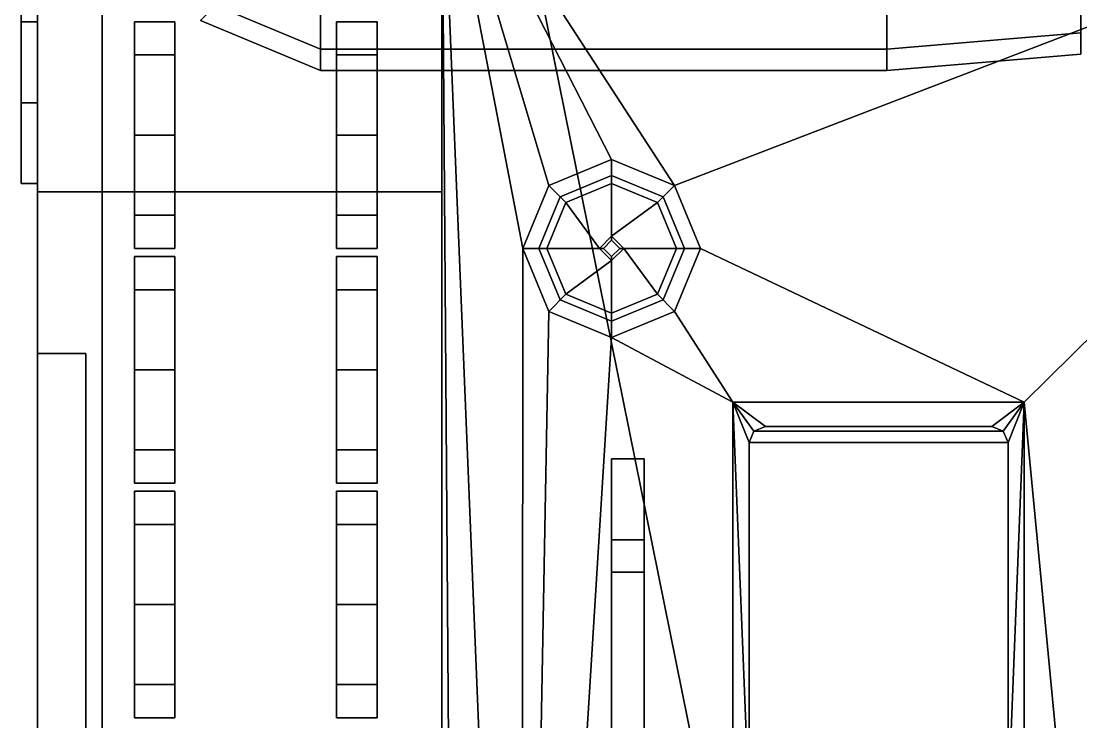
# Model space of a CAD drawing. Header units: millimetres. Extents: x -1.3 to 1.3, y -3 to 8.8.
# Drawn here: x -1.24 to 0.07, y 0.905 to 1.771 of the extents above; entities that cross this region are included whole.
import ezdxf

# ---------------------------------------------------------------- set-up
doc = ezdxf.new("R2010")
doc.units = ezdxf.units.MM
doc.header["$MEASUREMENT"] = 0
doc.layers.add('fenders', color=6, linetype='Continuous')
doc.layers.add('wheels', color=2, linetype='Continuous')

msp = doc.modelspace()

# ---------------------------------------------------------------- linework, layer by layer
for points in [[(-0.72, 2.01, 1.699999999999999), (-0.72, 3.21, 1.43), (-0.72, 2.07, 1.309999999999995), (-0.72, 1.56, 1.429999999999997)], [(0.12, -1.74, 0.2999999999999989), (-0.72, 2.41, 0.2999999999999989), (0.72, 2.41, 0.2999999999999989), (0.72, -1.74, 0.2999999999999989)], [(-0.72, -1.81, 0.3979999999999997), (-0.72, 2.07, 0.3979999999999997), (-0.72, 2.410000000000001, 0.2999999999999992), (-0.72, -2.26, 0.2999999999999989)], [(-0.72, -2.260000000000001, 0.299999999999999), (-0.72, 2.41, 0.2999999999999992), (0.12, -1.739999999999939, 0.2999999999999143), (0.12, -2.260000000000076, 0.2999999999999143)], [(-1.140000000000001, 2.37, 0.2600000000000009), (-1.14, -2.24, 0.2599999999999998), (-1.22, -2.24, 0.26), (-1.22, 2.37, 0.26)], [(-1.22, 2.370000000000001, 0.26), (-1.22, -2.24, 0.26), (-1.22, -1.79, 0.3000000000000009), (-1.22, 1.87, 0.3)], [(-1.14, 2.07, 0.3979999999999997), (-1.14, -1.81, 0.3979999999999997), (-1.14, -2.239999999999999, 0.26), (-1.14, 2.370000000000001, 0.26)], [(-0.72, 1.56, 1.43), (-0.72, 2.07, 1.309999999999998), (-1.22, 2.07, 1.309999999999998), (-1.22, 1.56, 1.43)], [(-1.219999999999999, 2.05, 1.28), (-1.219999999999999, 1.899999999999999, 1.28), (-1.22, 1.560000000000015, 1.429999999999996), (-1.22, 2.070000000000003, 1.31)], [(-0.7200000000000002, 2.07, 0.3979999999999997), (-0.7199999999999998, -1.81, 0.3980000000000019), (-1.14, -1.81, 0.3980000000000019), (-1.14, 2.07, 0.3979999999999997)], [(-0.72, -1.300000000000002, 1.699999999999999), (-0.72, 2.01, 1.699999999999999), (-0.72, 1.559999999999993, 1.43), (-0.72, -0.7200000000000075, 1.430000000000002)], [(-0.72, 2.01, 1.7), (-0.72, 2.01, 1.7), (-0.5877817459305205, 1.567781745930521, 1.7), (-0.5100000000000002, 1.600000000000001, 1.7)], [(-0.72, 2.01, 1.7), (-0.72, 2.01, 1.7), (-0.62, 1.49, 1.7), (-0.5877817459305203, 1.567781745930521, 1.7)], [(-0.72, 2.01, 1.7), (-0.72, 2.01, 1.7), (-0.5100000000000005, 1.6, 1.7), (-0.4322182540694798, 1.567781745930521, 1.7)], [(-0.72, 2.01, 1.7), (-0.72, 2.01, 1.7), (-0.4322182540694804, 1.567781745930521, 1.7), (0.72, 2.01, 1.7)], [(-0.72, 2.01, 1.7), (-0.72, 2.01, 1.7), (-0.6209549882328187, -0.4049999999999998, 1.7), (-0.6200000000000003, 1.49, 1.7)], [(-0.72, 2.01, 1.7), (-0.72, 2.01, 1.7), (-0.7, -0.6999999999999997, 1.7), (-0.620954988232819, -0.4050000000000005, 1.7)], [(-0.72, 2.01, 1.7), (-0.72, 2.01, 1.7), (-0.72, -1.300000000000002, 1.7), (-0.7000000000000003, -0.6999999999999917, 1.7)], [(0, 1.3, 1.700000000000002), (0.7200000000000001, 2.01, 1.7), (-0.4322182540694804, 1.567781745930521, 1.7), (-0.4000000000000007, 1.49, 1.7)], [(0.6299999999999999, 0.6700000000000002, 1.700000000000002), (0.72, 2.01, 1.7), (0, 1.3, 1.700000000000002), (0.05999999999999994, 0.6700000000000002, 1.700000000000002)], [(-1.22, 1.920000000000002, 0.6), (-1.22, 1.97, 0.6), (-1.22, 1.869999999999989, 0.46999999999998), (-1.22, 1.57, 0.47)], [(-1.22, 1.920000000000002, 0.7999999999999998), (-1.22, 1.920000000000002, 0.6), (-1.22, 1.570000000000003, 0.4700000000000009), (-1.22, 1.36, 0.61)], [(-1.22, 1.920000000000002, 0.7999999999999998), (-1.22, 1.36, 0.61), (-1.22, 1.36, 1.36), (-1.219999999999999, 1.900000000000002, 1.159999999999998)], [(-1.219999999999999, 1.899999999999999, 1.159999999999999), (-1.22, 1.36, 1.36), (-1.22, 1.56, 1.430000000000003), (-1.219999999999999, 1.900000000000002, 1.279999999999999)], [(-1.22, 1.57, 0.4700000000000009), (-1.22, 1.87, 0.47), (-1.24, 1.87, 0.47), (-1.24, 1.57, 0.47)], [(-1.22, 1.87, 0.3000000000000009), (-1.22, 1.77, 0.3), (-1.24, 1.77, 0.3), (-1.24, 1.87, 0.3)], [(-1.24, 1.57, 0.47), (-1.24, 1.87, 0.4699999999999991), (-1.24, 1.77, 0.34), (-1.24, 1.67, 0.34)], [(-1.24, 1.87, 0.3), (-1.24, 1.77, 0.2999999999999991), (-1.24, 1.77, 0.34), (-1.24, 1.87, 0.4699999999999991)], [(-0.87, 1.73636038969321, 1.863639610306789), (-0.87, 1.8, 1.89), (-0.9548528137423856, 1.835147186257614, 1.89), (-0.9998528137423857, 1.790147186257614, 1.863639610306789)], [(-0.87, 1.8, 1.71), (-0.87, 1.736360389693211, 1.736360389693211), (-0.9998528137423857, 1.790147186257614, 1.736360389693211), (-0.9548528137423856, 1.835147186257614, 1.71)], [(0.06999999999999998, 1.756360389693211, 1.863639610306789), (0.06999999999999998, 1.82, 1.89), (-0.17, 1.8, 1.89), (-0.17, 1.736360389693211, 1.863639610306789)], [(0.06999999999999998, 1.82, 1.71), (0.06999999999999998, 1.756360389693211, 1.736360389693211), (-0.17, 1.736360389693211, 1.736360389693211), (-0.17, 1.8, 1.71)], [(-0.17, 1.736360389693211, 1.863639610306789), (-0.17, 1.8, 1.89), (-0.87, 1.8, 1.89), (-0.87, 1.736360389693211, 1.863639610306789)], [(-0.17, 1.8, 1.71), (-0.17, 1.736360389693211, 1.736360389693211), (-0.87, 1.736360389693211, 1.736360389693211), (-0.87, 1.8, 1.71)], [(-0.87, 1.71, 1.8), (-0.87, 1.73636038969321, 1.863639610306789), (-0.9998528137423857, 1.790147186257614, 1.863639610306789), (-1.018492424049175, 1.771507575950825, 1.8)], [(-0.87, 1.736360389693211, 1.736360389693211), (-0.87, 1.71, 1.8), (-1.018492424049175, 1.771507575950825, 1.8), (-0.9998528137423857, 1.790147186257614, 1.736360389693211)], [(-1.22, 1.77, 0.3000000000000009), (-1.22, 1.77, 0.34), (-1.24, 1.77, 0.34), (-1.24, 1.77, 0.3)], [(-1.22, 1.77, 0.3400000000000009), (-1.22, 1.67, 0.34), (-1.24, 1.67, 0.34), (-1.24, 1.77, 0.34)], [(-1.22, 1.67, 0.3), (-1.22, 1.67, 0.34), (-1.22, 1.77, 0.3400000000000009), (-1.22, 1.77, 0.3000000000000009)], [(0.06999999999999998, 1.73, 1.8), (0.06999999999999998, 1.756360389693211, 1.863639610306789), (-0.17, 1.736360389693211, 1.863639610306789), (-0.17, 1.71, 1.8)], [(0.06999999999999998, 1.756360389693211, 1.736360389693211), (0.06999999999999998, 1.73, 1.8), (-0.17, 1.71, 1.8), (-0.17, 1.736360389693211, 1.736360389693211)], [(-0.17, 1.71, 1.8), (-0.17, 1.736360389693211, 1.863639610306789), (-0.87, 1.736360389693211, 1.863639610306789), (-0.87, 1.71, 1.8)], [(-0.17, 1.736360389693211, 1.736360389693211), (-0.17, 1.71, 1.8), (-0.87, 1.71, 1.8), (-0.87, 1.736360389693211, 1.736360389693211)], [(-1.22, 1.67, 0.3000000000000009), (-1.22, 1.57, 0.3), (-1.24, 1.57, 0.3), (-1.24, 1.67, 0.3)], [(-1.22, 1.67, 0.34), (-1.22, 1.67, 0.3), (-1.24, 1.67, 0.3), (-1.24, 1.67, 0.34)], [(-1.24, 1.67, 0.3), (-1.24, 1.57, 0.2999999999999991), (-1.24, 1.57, 0.47), (-1.24, 1.67, 0.34)], [(-0.51, 1.6, 1.7), (-0.5877817459305202, 1.567781745930521, 1.7), (-0.5877817459305202, 1.567781745930521, 1.94), (-0.51, 1.6, 1.94)], [(-0.5099999999999997, 1.6, 1.94), (-0.58778174593052, 1.56778174593052, 1.94), (-0.566568542494924, 1.546568542494924, 1.94), (-0.5100000000000002, 1.57, 1.94)], [(-0.4322182540694798, 1.567781745930521, 1.7), (-0.51, 1.6, 1.7), (-0.51, 1.6, 1.94), (-0.4322182540694798, 1.567781745930521, 1.94)], [(-0.4322182540694792, 1.56778174593052, 1.94), (-0.5099999999999996, 1.6, 1.94), (-0.51, 1.57, 1.94), (-0.4534314575050762, 1.546568542494924, 1.94)], [(-0.51, 1.58, 2.02), (-0.5736396103067893, 1.553639610306789, 2.02), (-0.5665685424949238, 1.546568542494924, 2.03), (-0.51, 1.57, 2.03)], [(-0.5736396103067893, 1.553639610306789, 2.02), (-0.51, 1.58, 2.02), (-0.51, 1.57, 2.000000000000001), (-0.5665685424949238, 1.546568542494924, 2.000000000000001)], [(-0.5736396103067893, 1.553639610306789, 1.990000000000001), (-0.51, 1.58, 1.990000000000001), (-0.51, 1.57, 1.97), (-0.5665685424949238, 1.546568542494924, 1.97)], [(-0.51, 1.58, 1.990000000000001), (-0.5736396103067893, 1.553639610306789, 1.990000000000001), (-0.5665685424949238, 1.546568542494924, 2.000000000000001), (-0.51, 1.57, 2.000000000000001)], [(-0.51, 1.58, 1.96), (-0.5736396103067893, 1.553639610306789, 1.96), (-0.5665685424949238, 1.546568542494924, 1.970000000000002), (-0.51, 1.57, 1.970000000000002)], [(-0.5736396103067893, 1.553639610306789, 1.96), (-0.51, 1.58, 1.96), (-0.51, 1.57, 1.94), (-0.5665685424949238, 1.546568542494924, 1.94)], [(-0.5736396103067893, 1.553639610306789, 2.05), (-0.51, 1.58, 2.05), (-0.51, 1.57, 2.03), (-0.5665685424949238, 1.546568542494924, 2.03)], [(-0.51, 1.58, 2.05), (-0.5736396103067893, 1.553639610306789, 2.05), (-0.5665685424949238, 1.546568542494924, 2.060000000000001), (-0.51, 1.57, 2.060000000000001)], [(-0.4463603896932107, 1.553639610306789, 2.02), (-0.51, 1.58, 2.02), (-0.51, 1.57, 2.03), (-0.4534314575050762, 1.546568542494924, 2.03)], [(-0.51, 1.58, 2.02), (-0.4463603896932107, 1.553639610306789, 2.02), (-0.4534314575050762, 1.546568542494924, 2.000000000000001), (-0.51, 1.57, 2.000000000000001)], [(-0.51, 1.58, 1.990000000000001), (-0.4463603896932107, 1.553639610306789, 1.990000000000001), (-0.4534314575050762, 1.546568542494924, 1.97), (-0.51, 1.57, 1.97)], [(-0.4463603896932107, 1.553639610306789, 1.990000000000001), (-0.51, 1.58, 1.990000000000001), (-0.51, 1.57, 2.000000000000001), (-0.4534314575050762, 1.546568542494924, 2.000000000000001)], [(-0.4463603896932107, 1.553639610306789, 1.96), (-0.51, 1.58, 1.96), (-0.51, 1.57, 1.970000000000002), (-0.4534314575050762, 1.546568542494924, 1.970000000000002)], [(-0.51, 1.58, 1.96), (-0.4463603896932107, 1.553639610306789, 1.96), (-0.4534314575050762, 1.546568542494924, 1.94), (-0.51, 1.57, 1.94)], [(-0.51, 1.58, 2.05), (-0.4463603896932107, 1.553639610306789, 2.05), (-0.4534314575050762, 1.546568542494924, 2.03), (-0.51, 1.57, 2.03)], [(-0.4463603896932107, 1.553639610306789, 2.05), (-0.51, 1.58, 2.05), (-0.51, 1.57, 2.060000000000001), (-0.4534314575050762, 1.546568542494924, 2.060000000000001)], [(-1.22, 1.57, 0.3000000000000009), (-1.22, 1.57, 0.47), (-1.24, 1.57, 0.47), (-1.24, 1.57, 0.3)], [(-1.22, 0.74, 0.3000000000000009), (-1.22, 0.74, 0.47), (-1.22, 1.57, 0.47), (-1.22, 1.57, 0.3)], [(-1.22, -1.490000000000001, 0.4700000000000009), (-1.22, 0.1300000000000001, 0.61), (-1.22, 1.359999999999996, 0.61), (-1.22, 1.57, 0.47)], [(-0.72, -0.72, 1.43), (-0.72, 1.56, 1.429999999999998), (-1.22, 1.56, 1.429999999999998), (-1.22, -0.72, 1.43)], [(-1.22, -0.7199999999999926, 1.429999999999998), (-1.22, 1.560000000000008, 1.429999999999996), (-1.22, 1.36, 1.36), (-1.22, 0.1299999999999999, 1.36)], [(-0.5877817459305202, 1.567781745930521, 1.7), (-0.62, 1.49, 1.7), (-0.62, 1.49, 1.94), (-0.5877817459305202, 1.567781745930521, 1.94)], [(-0.5877817459305202, 1.567781745930521, 1.94), (-0.62, 1.49, 1.94), (-0.59, 1.49, 1.94), (-0.5665685424949238, 1.546568542494924, 1.94)], [(-0.51, 1.57, 2.060000000000001), (-0.5665685424949238, 1.546568542494924, 2.060000000000001), (-0.525, 1.49, 2.090000000000001), (-0.51, 1.505, 2.090000000000001)], [(-0.4534314575050762, 1.546568542494924, 2.060000000000001), (-0.51, 1.57, 2.060000000000001), (-0.51, 1.505, 2.090000000000001)], [(-0.3999999999999999, 1.49, 1.94), (-0.4322182540694794, 1.56778174593052, 1.94), (-0.4534314575050764, 1.546568542494924, 1.94), (-0.4300000000000002, 1.49, 1.94)], [(-0.4, 1.49, 1.7), (-0.4322182540694798, 1.567781745930521, 1.7), (-0.4322182540694798, 1.567781745930521, 1.94), (-0.4, 1.49, 1.94)], [(-0.5736396103067893, 1.553639610306789, 2.02), (-0.6, 1.49, 2.02), (-0.59, 1.49, 2.03), (-0.5665685424949238, 1.546568542494924, 2.03)], [(-0.6, 1.49, 2.02), (-0.5736396103067893, 1.553639610306789, 2.02), (-0.5665685424949238, 1.546568542494924, 2.000000000000001), (-0.59, 1.49, 2.000000000000001)], [(-0.6, 1.49, 1.990000000000001), (-0.5736396103067893, 1.553639610306789, 1.990000000000001), (-0.5665685424949238, 1.546568542494924, 1.97), (-0.59, 1.49, 1.97)], [(-0.5736396103067893, 1.553639610306789, 1.990000000000001), (-0.6, 1.49, 1.990000000000001), (-0.59, 1.49, 2.000000000000001), (-0.5665685424949238, 1.546568542494924, 2.000000000000001)], [(-0.5736396103067893, 1.553639610306789, 1.96), (-0.6, 1.49, 1.96), (-0.59, 1.49, 1.970000000000002), (-0.5665685424949238, 1.546568542494924, 1.970000000000002)], [(-0.6, 1.49, 1.96), (-0.5736396103067893, 1.553639610306789, 1.96), (-0.5665685424949238, 1.546568542494924, 1.94), (-0.59, 1.49, 1.94)], [(-0.6, 1.49, 2.05), (-0.5736396103067893, 1.553639610306789, 2.05), (-0.5665685424949238, 1.546568542494924, 2.03), (-0.59, 1.49, 2.03)], [(-0.5736396103067893, 1.553639610306789, 2.05), (-0.6, 1.49, 2.05), (-0.59, 1.49, 2.060000000000001), (-0.5665685424949238, 1.546568542494924, 2.060000000000001)], [(-0.5665685424949238, 1.546568542494924, 2.060000000000001), (-0.59, 1.49, 2.060000000000001), (-0.525, 1.49, 2.090000000000001)], [(-0.43, 1.49, 2.060000000000001), (-0.4534314575050762, 1.546568542494924, 2.060000000000001), (-0.51, 1.505, 2.090000000000001), (-0.495, 1.49, 2.090000000000001)], [(-0.42, 1.49, 2.02), (-0.4463603896932107, 1.553639610306789, 2.02), (-0.4534314575050762, 1.546568542494924, 2.03), (-0.43, 1.49, 2.03)], [(-0.4463603896932107, 1.553639610306789, 2.02), (-0.42, 1.49, 2.02), (-0.43, 1.49, 2.000000000000001), (-0.4534314575050762, 1.546568542494924, 2.000000000000001)], [(-0.4463603896932107, 1.553639610306789, 1.990000000000001), (-0.42, 1.49, 1.990000000000001), (-0.43, 1.49, 1.97), (-0.4534314575050762, 1.546568542494924, 1.97)], [(-0.42, 1.49, 1.990000000000001), (-0.4463603896932107, 1.553639610306789, 1.990000000000001), (-0.4534314575050762, 1.546568542494924, 2.000000000000001), (-0.43, 1.49, 2.000000000000001)], [(-0.42, 1.49, 1.96), (-0.4463603896932107, 1.553639610306789, 1.96), (-0.4534314575050762, 1.546568542494924, 1.970000000000002), (-0.43, 1.49, 1.970000000000002)], [(-0.4463603896932107, 1.553639610306789, 1.96), (-0.42, 1.49, 1.96), (-0.43, 1.49, 1.94), (-0.4534314575050762, 1.546568542494924, 1.94)], [(-0.4463603896932107, 1.553639610306789, 2.05), (-0.42, 1.49, 2.05), (-0.43, 1.49, 2.03), (-0.4534314575050762, 1.546568542494924, 2.03)], [(-0.42, 1.49, 2.05), (-0.4463603896932107, 1.553639610306789, 2.05), (-0.4534314575050762, 1.546568542494924, 2.060000000000001), (-0.43, 1.49, 2.060000000000001)], [(-0.51, 1.505, 2.090000000000001), (-0.525, 1.49, 2.090000000000001), (-0.52, 1.49, 3.090000000000001), (-0.51, 1.5, 3.090000000000001)], [(-0.51, 1.5, 3.090000000000001), (-0.52, 1.49, 3.090000000000001), (-0.51, 1.48, 3.090000000000001), (-0.5, 1.49, 3.090000000000001)], [(-0.495, 1.49, 2.090000000000001), (-0.51, 1.505, 2.090000000000001), (-0.51, 1.5, 3.090000000000001), (-0.5, 1.49, 3.090000000000001)], [(-0.6209549882328187, -0.4049999999999994, 1.7), (-0.6209549882328187, -0.4049999999999994, 1.7), (-0.5877817459305202, 1.41221825406948, 1.7), (-0.62, 1.49, 1.7)], [(-0.62, 1.49, 1.7), (-0.5877817459305202, 1.41221825406948, 1.7), (-0.5877817459305202, 1.41221825406948, 1.94), (-0.62, 1.49, 1.94)], [(-0.6200000000000003, 1.49, 1.94), (-0.5877817459305203, 1.41221825406948, 1.94), (-0.5665685424949236, 1.433431457505076, 1.94), (-0.5899999999999999, 1.49, 1.94)], [(-0.6, 1.49, 2.02), (-0.5736396103067893, 1.426360389693211, 2.02), (-0.5665685424949238, 1.433431457505076, 2.03), (-0.59, 1.49, 2.03)], [(-0.5736396103067893, 1.42636038969321, 2.02), (-0.6, 1.49, 2.02), (-0.59, 1.49, 2.000000000000001), (-0.5665685424949238, 1.433431457505076, 2.000000000000001)], [(-0.5736396103067893, 1.42636038969321, 1.990000000000001), (-0.6, 1.49, 1.990000000000001), (-0.59, 1.49, 1.97), (-0.5665685424949238, 1.433431457505076, 1.97)], [(-0.6, 1.49, 1.990000000000001), (-0.5736396103067893, 1.426360389693211, 1.990000000000001), (-0.5665685424949238, 1.433431457505076, 2.000000000000001), (-0.59, 1.49, 2.000000000000001)], [(-0.6, 1.49, 1.96), (-0.5736396103067893, 1.426360389693211, 1.96), (-0.5665685424949238, 1.433431457505076, 1.970000000000002), (-0.59, 1.49, 1.970000000000002)], [(-0.5736396103067893, 1.42636038969321, 1.96), (-0.6, 1.49, 1.96), (-0.59, 1.49, 1.94), (-0.5665685424949238, 1.433431457505076, 1.94)], [(-0.5736396103067893, 1.42636038969321, 2.05), (-0.6, 1.49, 2.05), (-0.59, 1.49, 2.03), (-0.5665685424949238, 1.433431457505076, 2.03)], [(-0.6, 1.49, 2.05), (-0.5736396103067893, 1.426360389693211, 2.05), (-0.5665685424949238, 1.433431457505076, 2.060000000000001), (-0.59, 1.49, 2.060000000000001)], [(-0.59, 1.49, 2.060000000000001), (-0.5665685424949238, 1.433431457505076, 2.060000000000001), (-0.51, 1.475, 2.090000000000001), (-0.525, 1.49, 2.090000000000001)], [(-0.525, 1.49, 2.090000000000001), (-0.51, 1.475, 2.090000000000001), (-0.51, 1.48, 3.090000000000001), (-0.52, 1.49, 3.090000000000001)], [(-0.51, 1.475, 2.090000000000001), (-0.495, 1.49, 2.090000000000001), (-0.5, 1.49, 3.090000000000001), (-0.51, 1.48, 3.090000000000001)], [(-0.51, 1.41, 2.060000000000001), (-0.4534314575050762, 1.433431457505076, 2.060000000000001), (-0.495, 1.49, 2.090000000000001), (-0.51, 1.475, 2.090000000000001)], [(-0.4534314575050762, 1.433431457505076, 2.060000000000001), (-0.43, 1.49, 2.060000000000001), (-0.495, 1.49, 2.090000000000001)], [(-0.4463603896932107, 1.426360389693211, 2.02), (-0.42, 1.49, 2.02), (-0.43, 1.49, 2.03), (-0.4534314575050762, 1.433431457505076, 2.03)], [(-0.42, 1.49, 2.02), (-0.4463603896932107, 1.42636038969321, 2.02), (-0.4534314575050762, 1.433431457505076, 2.000000000000001), (-0.43, 1.49, 2.000000000000001)], [(-0.42, 1.49, 1.990000000000001), (-0.4463603896932107, 1.42636038969321, 1.990000000000001), (-0.4534314575050762, 1.433431457505076, 1.97), (-0.43, 1.49, 1.97)], [(-0.4463603896932107, 1.426360389693211, 1.990000000000001), (-0.42, 1.49, 1.990000000000001), (-0.43, 1.49, 2.000000000000001), (-0.4534314575050762, 1.433431457505076, 2.000000000000001)], [(-0.4463603896932107, 1.426360389693211, 1.96), (-0.42, 1.49, 1.96), (-0.43, 1.49, 1.970000000000002), (-0.4534314575050762, 1.433431457505076, 1.970000000000002)], [(-0.42, 1.49, 1.96), (-0.4463603896932107, 1.42636038969321, 1.96), (-0.4534314575050762, 1.433431457505076, 1.94), (-0.43, 1.49, 1.94)], [(-0.42, 1.49, 2.05), (-0.4463603896932107, 1.42636038969321, 2.05), (-0.4534314575050762, 1.433431457505076, 2.03), (-0.43, 1.49, 2.03)], [(-0.4463603896932107, 1.426360389693211, 2.05), (-0.42, 1.49, 2.05), (-0.43, 1.49, 2.060000000000001), (-0.4534314575050762, 1.433431457505076, 2.060000000000001)], [(-0.4322182540694798, 1.41221825406948, 1.94), (-0.4, 1.49, 1.94), (-0.43, 1.49, 1.94), (-0.4534314575050762, 1.433431457505077, 1.94)], [(-0.4322182540694798, 1.41221825406948, 1.7), (-0.4, 1.49, 1.7), (-0.4, 1.49, 1.94), (-0.4322182540694798, 1.41221825406948, 1.94)], [(0, 1.3, 1.700000000000002), (-0.4, 1.49, 1.7), (-0.4322182540694798, 1.41221825406948, 1.7), (-0.36, 1.3, 1.700000000000002)], [(-0.5665685424949238, 1.433431457505076, 2.060000000000001), (-0.51, 1.41, 2.060000000000001), (-0.51, 1.475, 2.090000000000001)], [(-0.5877817459305206, 1.41221825406948, 1.94), (-0.5100000000000002, 1.38, 1.94), (-0.5099999999999998, 1.41, 1.94), (-0.5665685424949236, 1.433431457505076, 1.94)], [(-0.5736396103067893, 1.426360389693211, 2.02), (-0.51, 1.4, 2.02), (-0.51, 1.41, 2.03), (-0.5665685424949238, 1.433431457505076, 2.03)], [(-0.51, 1.4, 2.02), (-0.5736396103067893, 1.42636038969321, 2.02), (-0.5665685424949238, 1.433431457505076, 2.000000000000001), (-0.51, 1.41, 2.000000000000001)], [(-0.51, 1.4, 1.990000000000001), (-0.5736396103067893, 1.42636038969321, 1.990000000000001), (-0.5665685424949238, 1.433431457505076, 1.97), (-0.51, 1.41, 1.97)], [(-0.5736396103067893, 1.426360389693211, 1.990000000000001), (-0.51, 1.4, 1.990000000000001), (-0.51, 1.41, 2.000000000000001), (-0.5665685424949238, 1.433431457505076, 2.000000000000001)], [(-0.5736396103067893, 1.426360389693211, 1.96), (-0.51, 1.4, 1.96), (-0.51, 1.41, 1.970000000000002), (-0.5665685424949238, 1.433431457505076, 1.970000000000002)], [(-0.51, 1.4, 1.96), (-0.5736396103067893, 1.42636038969321, 1.96), (-0.5665685424949238, 1.433431457505076, 1.94), (-0.51, 1.41, 1.94)], [(-0.51, 1.4, 2.05), (-0.5736396103067893, 1.42636038969321, 2.05), (-0.5665685424949238, 1.433431457505076, 2.03), (-0.51, 1.41, 2.03)], [(-0.5736396103067893, 1.426360389693211, 2.05), (-0.51, 1.4, 2.05), (-0.51, 1.41, 2.060000000000001), (-0.5665685424949238, 1.433431457505076, 2.060000000000001)], [(-0.51, 1.4, 2.02), (-0.4463603896932107, 1.426360389693211, 2.02), (-0.4534314575050762, 1.433431457505076, 2.03), (-0.51, 1.41, 2.03)], [(-0.4463603896932107, 1.42636038969321, 2.02), (-0.51, 1.4, 2.02), (-0.51, 1.41, 2.000000000000001), (-0.4534314575050762, 1.433431457505076, 2.000000000000001)], [(-0.4463603896932107, 1.42636038969321, 1.990000000000001), (-0.51, 1.4, 1.990000000000001), (-0.51, 1.41, 1.97), (-0.4534314575050762, 1.433431457505076, 1.97)], [(-0.51, 1.4, 1.990000000000001), (-0.4463603896932107, 1.426360389693211, 1.990000000000001), (-0.4534314575050762, 1.433431457505076, 2.000000000000001), (-0.51, 1.41, 2.000000000000001)], [(-0.51, 1.4, 1.96), (-0.4463603896932107, 1.426360389693211, 1.96), (-0.4534314575050762, 1.433431457505076, 1.970000000000002), (-0.51, 1.41, 1.970000000000002)], [(-0.4463603896932107, 1.42636038969321, 1.96), (-0.51, 1.4, 1.96), (-0.51, 1.41, 1.94), (-0.4534314575050762, 1.433431457505076, 1.94)], [(-0.4463603896932107, 1.42636038969321, 2.05), (-0.51, 1.4, 2.05), (-0.51, 1.41, 2.03), (-0.4534314575050762, 1.433431457505076, 2.03)], [(-0.51, 1.4, 2.05), (-0.4463603896932107, 1.426360389693211, 2.05), (-0.4534314575050762, 1.433431457505076, 2.060000000000001), (-0.51, 1.41, 2.060000000000001)], [(-0.5100000000000005, 1.38, 1.94), (-0.43221825406948, 1.412218254069479, 1.94), (-0.453431457505076, 1.433431457505076, 1.94), (-0.5099999999999998, 1.41, 1.94)], [(-0.6209549882328187, -0.4049999999999994, 1.7), (-0.6209549882328187, -0.4049999999999994, 1.7), (-0.51, 1.38, 1.7), (-0.5877817459305202, 1.41221825406948, 1.7)], [(-0.5877817459305202, 1.41221825406948, 1.7), (-0.51, 1.38, 1.7), (-0.51, 1.38, 1.94), (-0.5877817459305202, 1.41221825406948, 1.94)], [(-0.51, 1.38, 1.7), (-0.4322182540694798, 1.41221825406948, 1.7), (-0.4322182540694798, 1.41221825406948, 1.94), (-0.51, 1.38, 1.94)], [(-0.36, 1.3, 1.700000000000002), (-0.36, 1.3, 1.700000000000002), (-0.4322182540694793, 1.41221825406948, 1.7), (-0.5099999999999996, 1.38, 1.7)], [(-0.51, 1.38, 1.7), (-0.6209549882328187, -0.4049999999999998, 1.7), (-0.36, 0.1899999999999986, 1.700000000000002), (-0.36, 1.3, 1.700000000000002)], [(-1.16, 0.13, 0.6100000000000009), (-1.16, 1.36, 0.61), (-1.22, 1.36, 0.61), (-1.22, 0.13, 0.61)], [(-1.16, 1.36, 0.6100000000000009), (-1.16, 1.36, 1.36), (-1.22, 1.36, 1.36), (-1.22, 1.36, 0.61)], [(-1.16, 1.36, 1.360000000000001), (-1.16, 0.1299999999999999, 1.36), (-1.22, 0.1299999999999999, 1.36), (-1.22, 1.36, 1.36)], [(-1.16, 0.13, 1.36), (-1.16, 1.36, 1.36), (-1.22, 1.36, 1.32), (-1.22, 0.13, 1.32)], [(-1.16, 0.1300000000000001, 1.3), (-1.16, 1.36, 1.3), (-1.22, 1.36, 1.26), (-1.22, 0.1300000000000001, 1.26)], [(-1.16, 0.1300000000000001, 1.24), (-1.16, 1.36, 1.24), (-1.22, 1.36, 1.2), (-1.22, 0.1300000000000001, 1.2)], [(-1.16, 0.1300000000000001, 1.18), (-1.16, 1.36, 1.18), (-1.22, 1.36, 1.14), (-1.22, 0.1300000000000001, 1.14)], [(-1.16, 0.1300000000000001, 1.11), (-1.16, 1.36, 1.11), (-1.22, 1.36, 1.07), (-1.22, 0.1300000000000001, 1.07)], [(-1.16, 0.1300000000000001, 1.05), (-1.16, 1.36, 1.05), (-1.22, 1.36, 1.01), (-1.22, 0.1300000000000001, 1.01)], [(-1.16, 0.1300000000000001, 0.99), (-1.16, 1.36, 0.99), (-1.22, 1.36, 0.95), (-1.22, 0.1300000000000001, 0.95)], [(-1.16, 0.1300000000000001, 0.93), (-1.16, 1.36, 0.93), (-1.22, 1.36, 0.89), (-1.22, 0.1300000000000001, 0.89)], [(-1.16, 0.1300000000000001, 0.87), (-1.16, 1.36, 0.87), (-1.22, 1.36, 0.83), (-1.22, 0.1300000000000001, 0.83)], [(-1.16, 0.1300000000000001, 0.81), (-1.16, 1.36, 0.81), (-1.22, 1.36, 0.77), (-1.22, 0.1300000000000001, 0.77)], [(-1.16, 0.1300000000000001, 0.75), (-1.16, 1.36, 0.75), (-1.22, 1.36, 0.71), (-1.22, 0.1300000000000001, 0.71)], [(-1.16, 0.1300000000000001, 0.68), (-1.16, 1.36, 0.68), (-1.22, 1.36, 0.64), (-1.22, 0.1300000000000001, 0.64)], [(-1.16, 0.1299999999999999, 1.36), (-1.16, 1.36, 1.360000000000001), (-1.16, 1.36, 0.6100000000000009), (-1.16, 0.1299999999999999, 0.6100000000000009)], [(-0.36, 1.3, 1.700000000000002), (-0.36, 0.1899999999999986, 1.700000000000002), (-0.36, 0.1899999999999986, 1.720000000000002), (-0.36, 1.3, 1.720000000000002)], [(0, 1.3, 1.720000000000002), (0, 1.3, 1.700000000000002), (-0.36, 1.3, 1.700000000000002), (-0.36, 1.3, 1.720000000000002)], [(-0.36, 1.3, 1.720000000000002), (-0.3200000000000001, 1.27, 1.720000000000002), (-0.03999999999999998, 1.27, 1.720000000000002), (0, 1.3, 1.720000000000002)], [(-0.36, 1.3, 1.720000000000002), (-0.36, 1.3, 1.720000000000002), (-0.334142135623731, 1.264142135623731, 1.720000000000002), (-0.32, 1.27, 1.720000000000002)], [(-0.36, 1.3, 1.720000000000002), (-0.36, 1.3, 1.720000000000002), (-0.34, 1.25, 1.720000000000002), (-0.334142135623731, 1.264142135623731, 1.720000000000002)], [(-0.36, 1.3, 1.720000000000002), (-0.34, 0.8, 1.720000000000002), (-0.34, 0.8, 1.720000000000002), (-0.34, 1.25, 1.720000000000002)], [(-0.36, 1.3, 1.720000000000002), (-0.36, 0.1899999999999986, 1.720000000000002), (-0.34, 0.69, 1.720000000000002), (-0.34, 0.8, 1.720000000000002)], [(0, 1.3, 1.720000000000002), (0, 1.3, 1.720000000000002), (-0.04000000000000004, 1.27, 1.720000000000002), (-0.02585786437626908, 1.264142135623731, 1.720000000000002)], [(0, 1.3, 1.720000000000002), (0, 1.3, 1.720000000000002), (-0.02585786437626908, 1.264142135623731, 1.720000000000002), (-0.02000000000000002, 1.25, 1.720000000000002)], [(-0.02000000000000002, 0.8, 1.720000000000002), (0, 1.3, 1.720000000000002), (-0.02, 1.25, 1.720000000000002), (-0.02000000000000002, 0.8, 1.720000000000002)], [(0, 0.1899999999999986, 1.720000000000002), (0, 1.3, 1.720000000000002), (-0.02000000000000002, 0.8, 1.720000000000002), (-0.02, 0.69, 1.720000000000002)], [(0, 0.1899999999999986, 1.720000000000002), (0, 0.1899999999999986, 1.700000000000002), (0, 1.3, 1.700000000000002), (0, 1.3, 1.720000000000002)], [(0, 1.3, 1.700000000000002), (0, 0.1899999999999986, 1.700000000000002), (0.06, 0.4499999999999983, 1.700000000000002), (0.06, 0.6700000000000002, 1.700000000000002)], [(-0.334142135623731, 1.264142135623731, 1.720000000000002), (-0.34, 1.25, 1.720000000000002), (-0.34, 1.25, 1.740000000000001), (-0.334142135623731, 1.264142135623731, 1.740000000000001)], [(-0.02585786437626908, 1.264142135623731, 1.740000000000001), (-0.334142135623731, 1.264142135623731, 1.740000000000001), (-0.34, 1.25, 1.740000000000001), (-0.02000000000000002, 1.25, 1.740000000000001)], [(-0.32, 1.27, 1.720000000000002), (-0.334142135623731, 1.264142135623731, 1.720000000000002), (-0.334142135623731, 1.264142135623731, 1.740000000000001), (-0.32, 1.27, 1.740000000000001)], [(-0.03999999999999998, 1.27, 1.740000000000001), (-0.3200000000000001, 1.27, 1.740000000000001), (-0.334142135623731, 1.264142135623731, 1.740000000000001), (-0.02585786437626908, 1.264142135623731, 1.740000000000001)], [(-0.03999999999999998, 1.27, 1.720000000000002), (-0.3200000000000001, 1.27, 1.720000000000002), (-0.3200000000000001, 1.27, 1.740000000000001), (-0.03999999999999998, 1.27, 1.740000000000001)], [(-0.02585786437626908, 1.264142135623731, 1.720000000000002), (-0.04000000000000004, 1.27, 1.720000000000002), (-0.04000000000000004, 1.27, 1.740000000000001), (-0.02585786437626908, 1.264142135623731, 1.740000000000001)], [(-0.02000000000000002, 1.25, 1.720000000000002), (-0.02585786437626908, 1.264142135623731, 1.720000000000002), (-0.02585786437626908, 1.264142135623731, 1.740000000000001), (-0.02000000000000002, 1.25, 1.740000000000001)], [(-0.34, 1.25, 1.720000000000002), (-0.34, 0.8, 1.720000000000002), (-0.34, 0.8, 1.740000000000001), (-0.34, 1.25, 1.740000000000001)], [(-0.34, 1.25, 1.740000000000001), (-0.34, 0.8, 1.740000000000001), (-0.02000000000000002, 0.8, 1.740000000000001), (-0.02000000000000002, 1.25, 1.740000000000001)], [(-0.02000000000000002, 0.8, 1.720000000000002), (-0.02, 1.25, 1.720000000000002), (-0.02, 1.25, 1.740000000000001), (-0.02000000000000002, 0.8, 1.740000000000001)], [(-0.51, 1.229999999999999, 1.880000000000002), (-0.51, 0.4799999999999999, 1.880000000000002), (-0.51, 0.4799999999999999, 1.920000000000001), (-0.51, 1.229999999999999, 1.920000000000001)], [(-0.47, 1.229999999999999, 1.920000000000001), (-0.47, 1.229999999999999, 1.880000000000002), (-0.51, 1.229999999999999, 1.880000000000002), (-0.51, 1.229999999999999, 1.920000000000001)], [(-0.47, 1.229999999999999, 1.880000000000002), (-0.47, 0.4799999999999999, 1.880000000000002), (-0.51, 0.4799999999999999, 1.880000000000002), (-0.51, 1.229999999999999, 1.880000000000002)], [(-0.51, 1.229999999999999, 1.920000000000001), (-0.51, 0.4799999999999999, 1.920000000000001), (-0.47, 0.4799999999999999, 1.920000000000001), (-0.47, 1.229999999999999, 1.920000000000001)], [(-0.47, 0.4799999999999999, 1.920000000000001), (-0.47, 0.4799999999999999, 1.880000000000002), (-0.47, 1.229999999999999, 1.880000000000002), (-0.47, 1.229999999999999, 1.920000000000001)], [(-0.51, 1.09, 1.700000000000002), (-0.51, 1.09, 1.880000000000002), (-0.51, 1.13, 1.880000000000002), (-0.51, 1.13, 1.700000000000002)], [(-0.51, 1.13, 1.700000000000002), (-0.51, 1.13, 1.880000000000002), (-0.47, 1.13, 1.880000000000002), (-0.47, 1.13, 1.700000000000002)], [(-0.47, 1.13, 1.880000000000002), (-0.47, 1.09, 1.880000000000002), (-0.47, 1.09, 1.700000000000002), (-0.47, 1.13, 1.700000000000002)], [(-0.47, 1.09, 1.700000000000002), (-0.47, 1.09, 1.880000000000002), (-0.51, 1.09, 1.880000000000002), (-0.51, 1.09, 1.700000000000002)]]:
    msp.add_3dface(points)
at = {"layer": 'fenders'}
for points in [[(-1.22, -0.8, 1.7), (-1.22, 2.01, 1.7), (-1.22, 1.96, 1.63), (-1.22, -0.8, 1.63)], [(-0.72, -0.8000000000000007, 1.699999999999999), (-0.72, 2.01, 1.7), (-1.22, 2.01, 1.7), (-1.22, -0.8000000000000007, 1.699999999999999)]]:
    msp.add_3dface(points, dxfattribs=at)
at = {"layer": 'wheels'}
for points in [[(-1.1, 1.531005050633884, 0.1210050506338837), (-1.1, 1.77, 0.2200000000000013), (-1.1, 1.728994949366117, 0.1210050506338837), (-1.1, 1.63, 0.08000000000000068)], [(-1.1, 1.49, 0.2200000000000013), (-1.1, 1.728994949366117, 0.3189949493661188), (-1.1, 1.77, 0.2200000000000013), (-1.1, 1.531005050633884, 0.1210050506338837)], [(-1.05, 1.77, 0.2200000000000013), (-1.05, 1.728994949366117, 0.1210050506338837), (-1.1, 1.728994949366117, 0.1210050506338837), (-1.1, 1.77, 0.2200000000000013)], [(-1.05, 1.728994949366117, 0.3189949493661188), (-1.05, 1.77, 0.2200000000000013), (-1.1, 1.77, 0.2200000000000013), (-1.1, 1.728994949366117, 0.3189949493661188)], [(-1.05, 1.49, 0.2200000000000013), (-1.05, 1.728994949366117, 0.1210050506338837), (-1.05, 1.77, 0.2200000000000013), (-1.05, 1.531005050633884, 0.3189949493661188)], [(-1.05, 1.531005050633884, 0.3189949493661188), (-1.05, 1.77, 0.2200000000000013), (-1.05, 1.728994949366117, 0.3189949493661188), (-1.05, 1.63, 0.3600000000000019)], [(-0.8499999999999999, 1.531005050633884, 0.1210050506338838), (-0.8499999999999999, 1.77, 0.2200000000000013), (-0.8499999999999999, 1.728994949366117, 0.1210050506338838), (-0.8499999999999999, 1.63, 0.08000000000000074)], [(-0.8499999999999999, 1.49, 0.2200000000000013), (-0.8499999999999999, 1.728994949366117, 0.3189949493661188), (-0.8499999999999999, 1.77, 0.2200000000000013), (-0.8499999999999999, 1.531005050633884, 0.1210050506338838)], [(-0.8, 1.77, 0.2200000000000013), (-0.8, 1.728994949366117, 0.1210050506338838), (-0.8500000000000001, 1.728994949366117, 0.1210050506338838), (-0.8500000000000001, 1.77, 0.2200000000000013)], [(-0.8, 1.728994949366117, 0.3189949493661188), (-0.8, 1.77, 0.2200000000000013), (-0.8500000000000001, 1.77, 0.2200000000000013), (-0.8500000000000001, 1.728994949366117, 0.3189949493661188)], [(-0.8, 1.49, 0.2200000000000013), (-0.8, 1.728994949366117, 0.1210050506338838), (-0.8, 1.77, 0.2200000000000013), (-0.8, 1.531005050633884, 0.3189949493661188)], [(-0.8, 1.531005050633884, 0.3189949493661188), (-0.8, 1.77, 0.2200000000000013), (-0.8, 1.728994949366117, 0.3189949493661188), (-0.8, 1.63, 0.3600000000000019)], [(-1.1, 1.531005050633884, 0.3189949493661188), (-1.1, 1.63, 0.3600000000000019), (-1.1, 1.728994949366117, 0.3189949493661188), (-1.1, 1.49, 0.2200000000000013)], [(-1.05, 1.728994949366117, 0.1210050506338837), (-1.05, 1.63, 0.08000000000000068), (-1.1, 1.63, 0.08000000000000068), (-1.1, 1.728994949366117, 0.1210050506338837)], [(-1.05, 1.63, 0.3600000000000019), (-1.05, 1.728994949366117, 0.3189949493661188), (-1.1, 1.728994949366117, 0.3189949493661188), (-1.1, 1.63, 0.3600000000000019)], [(-1.05, 1.531005050633884, 0.1210050506338837), (-1.05, 1.63, 0.08000000000000068), (-1.05, 1.728994949366117, 0.1210050506338837), (-1.05, 1.49, 0.2200000000000013)], [(-0.8499999999999999, 1.531005050633884, 0.3189949493661188), (-0.8499999999999999, 1.63, 0.3600000000000019), (-0.8499999999999999, 1.728994949366117, 0.3189949493661188), (-0.8499999999999999, 1.49, 0.2200000000000013)], [(-0.8, 1.728994949366117, 0.1210050506338838), (-0.8, 1.63, 0.08000000000000074), (-0.8500000000000001, 1.63, 0.08000000000000074), (-0.8500000000000001, 1.728994949366117, 0.1210050506338838)], [(-0.8, 1.63, 0.3600000000000019), (-0.8, 1.728994949366117, 0.3189949493661188), (-0.8500000000000001, 1.728994949366117, 0.3189949493661188), (-0.8500000000000001, 1.63, 0.3600000000000019)], [(-0.8, 1.531005050633884, 0.1210050506338838), (-0.8, 1.63, 0.08000000000000074), (-0.8, 1.728994949366117, 0.1210050506338838), (-0.8, 1.49, 0.2200000000000013)], [(-1.05, 1.63, 0.08000000000000068), (-1.05, 1.531005050633884, 0.1210050506338837), (-1.1, 1.531005050633884, 0.1210050506338837), (-1.1, 1.63, 0.08000000000000068)], [(-1.05, 1.531005050633884, 0.3189949493661188), (-1.05, 1.63, 0.3600000000000019), (-1.1, 1.63, 0.3600000000000019), (-1.1, 1.531005050633884, 0.3189949493661188)], [(-0.8, 1.63, 0.08000000000000074), (-0.8, 1.531005050633884, 0.1210050506338838), (-0.8500000000000001, 1.531005050633884, 0.1210050506338838), (-0.8500000000000001, 1.63, 0.08000000000000074)], [(-0.8, 1.531005050633884, 0.3189949493661188), (-0.8, 1.63, 0.3600000000000019), (-0.8500000000000001, 1.63, 0.3600000000000019), (-0.8500000000000001, 1.531005050633884, 0.3189949493661188)], [(-1.05, 1.531005050633884, 0.1210050506338837), (-1.05, 1.49, 0.2200000000000013), (-1.1, 1.49, 0.2200000000000013), (-1.1, 1.531005050633884, 0.1210050506338837)], [(-1.05, 1.49, 0.2200000000000013), (-1.05, 1.531005050633884, 0.3189949493661188), (-1.1, 1.531005050633884, 0.3189949493661188), (-1.1, 1.49, 0.2200000000000013)], [(-0.8, 1.531005050633884, 0.1210050506338838), (-0.8, 1.49, 0.2200000000000013), (-0.8500000000000001, 1.49, 0.2200000000000013), (-0.8500000000000001, 1.531005050633884, 0.1210050506338838)], [(-0.8, 1.49, 0.2200000000000013), (-0.8, 1.531005050633884, 0.3189949493661188), (-0.8500000000000001, 1.531005050633884, 0.3189949493661188), (-0.8500000000000001, 1.49, 0.2200000000000013)], [(-1.1, 1.241005050633884, 0.1210050506338837), (-1.1, 1.48, 0.2200000000000013), (-1.1, 1.438994949366117, 0.1210050506338837), (-1.1, 1.34, 0.08000000000000068)], [(-1.1, 1.2, 0.2200000000000013), (-1.1, 1.438994949366117, 0.3189949493661188), (-1.1, 1.48, 0.2200000000000013), (-1.1, 1.241005050633884, 0.1210050506338837)], [(-1.05, 1.48, 0.2200000000000013), (-1.05, 1.438994949366117, 0.1210050506338837), (-1.1, 1.438994949366117, 0.1210050506338837), (-1.1, 1.48, 0.2200000000000013)], [(-1.05, 1.438994949366117, 0.3189949493661188), (-1.05, 1.48, 0.2200000000000013), (-1.1, 1.48, 0.2200000000000013), (-1.1, 1.438994949366117, 0.3189949493661188)], [(-1.05, 1.2, 0.2200000000000013), (-1.05, 1.438994949366117, 0.1210050506338837), (-1.05, 1.48, 0.2200000000000013), (-1.05, 1.241005050633884, 0.3189949493661188)], [(-1.05, 1.241005050633884, 0.3189949493661188), (-1.05, 1.48, 0.2200000000000013), (-1.05, 1.438994949366117, 0.3189949493661188), (-1.05, 1.34, 0.3600000000000019)], [(-0.8499999999999999, 1.241005050633884, 0.1210050506338838), (-0.8499999999999999, 1.48, 0.2200000000000013), (-0.8499999999999999, 1.438994949366117, 0.1210050506338838), (-0.8499999999999999, 1.34, 0.08000000000000074)], [(-0.8499999999999999, 1.2, 0.2200000000000013), (-0.8499999999999999, 1.438994949366117, 0.3189949493661188), (-0.8499999999999999, 1.48, 0.2200000000000013), (-0.8499999999999999, 1.241005050633884, 0.1210050506338838)], [(-0.8, 1.48, 0.2200000000000013), (-0.8, 1.438994949366117, 0.1210050506338838), (-0.8500000000000001, 1.438994949366117, 0.1210050506338838), (-0.8500000000000001, 1.48, 0.2200000000000013)], [(-0.8, 1.438994949366117, 0.3189949493661188), (-0.8, 1.48, 0.2200000000000013), (-0.8500000000000001, 1.48, 0.2200000000000013), (-0.8500000000000001, 1.438994949366117, 0.3189949493661188)], [(-0.8, 1.2, 0.2200000000000013), (-0.8, 1.438994949366117, 0.1210050506338838), (-0.8, 1.48, 0.2200000000000013), (-0.8, 1.241005050633884, 0.3189949493661188)], [(-0.8, 1.241005050633884, 0.3189949493661188), (-0.8, 1.48, 0.2200000000000013), (-0.8, 1.438994949366117, 0.3189949493661188), (-0.8, 1.34, 0.3600000000000019)], [(-1.1, 1.241005050633884, 0.3189949493661188), (-1.1, 1.34, 0.3600000000000019), (-1.1, 1.438994949366117, 0.3189949493661188), (-1.1, 1.2, 0.2200000000000013)], [(-1.05, 1.438994949366117, 0.1210050506338837), (-1.05, 1.34, 0.08000000000000068), (-1.1, 1.34, 0.08000000000000068), (-1.1, 1.438994949366117, 0.1210050506338837)], [(-1.05, 1.34, 0.3600000000000019), (-1.05, 1.438994949366117, 0.3189949493661188), (-1.1, 1.438994949366117, 0.3189949493661188), (-1.1, 1.34, 0.3600000000000019)], [(-1.05, 1.241005050633884, 0.1210050506338837), (-1.05, 1.34, 0.08000000000000068), (-1.05, 1.438994949366117, 0.1210050506338837), (-1.05, 1.2, 0.2200000000000013)], [(-0.8499999999999999, 1.241005050633884, 0.3189949493661188), (-0.8499999999999999, 1.34, 0.3600000000000019), (-0.8499999999999999, 1.438994949366117, 0.3189949493661188), (-0.8499999999999999, 1.2, 0.2200000000000013)], [(-0.8, 1.438994949366117, 0.1210050506338838), (-0.8, 1.34, 0.08000000000000074), (-0.8500000000000001, 1.34, 0.08000000000000074), (-0.8500000000000001, 1.438994949366117, 0.1210050506338838)], [(-0.8, 1.34, 0.3600000000000019), (-0.8, 1.438994949366117, 0.3189949493661188), (-0.8500000000000001, 1.438994949366117, 0.3189949493661188), (-0.8500000000000001, 1.34, 0.3600000000000019)], [(-0.8, 1.241005050633884, 0.1210050506338838), (-0.8, 1.34, 0.08000000000000074), (-0.8, 1.438994949366117, 0.1210050506338838), (-0.8, 1.2, 0.2200000000000013)], [(-1.05, 1.34, 0.08000000000000068), (-1.05, 1.241005050633884, 0.1210050506338837), (-1.1, 1.241005050633884, 0.1210050506338837), (-1.1, 1.34, 0.08000000000000068)], [(-1.05, 1.241005050633884, 0.3189949493661188), (-1.05, 1.34, 0.3600000000000019), (-1.1, 1.34, 0.3600000000000019), (-1.1, 1.241005050633884, 0.3189949493661188)], [(-0.8, 1.34, 0.08000000000000074), (-0.8, 1.241005050633884, 0.1210050506338838), (-0.8500000000000001, 1.241005050633884, 0.1210050506338838), (-0.8500000000000001, 1.34, 0.08000000000000074)], [(-0.8, 1.241005050633884, 0.3189949493661188), (-0.8, 1.34, 0.3600000000000019), (-0.8500000000000001, 1.34, 0.3600000000000019), (-0.8500000000000001, 1.241005050633884, 0.3189949493661188)], [(-1.05, 1.241005050633884, 0.1210050506338837), (-1.05, 1.2, 0.2200000000000013), (-1.1, 1.2, 0.2200000000000013), (-1.1, 1.241005050633884, 0.1210050506338837)], [(-1.05, 1.2, 0.2200000000000013), (-1.05, 1.241005050633884, 0.3189949493661188), (-1.1, 1.241005050633884, 0.3189949493661188), (-1.1, 1.2, 0.2200000000000013)], [(-0.8, 1.241005050633884, 0.1210050506338838), (-0.8, 1.2, 0.2200000000000013), (-0.8500000000000001, 1.2, 0.2200000000000013), (-0.8500000000000001, 1.241005050633884, 0.1210050506338838)], [(-0.8, 1.2, 0.2200000000000013), (-0.8, 1.241005050633884, 0.3189949493661188), (-0.8500000000000001, 1.241005050633884, 0.3189949493661188), (-0.8500000000000001, 1.2, 0.2200000000000013)], [(-1.1, 0.9510050506338841, 0.1210050506338837), (-1.1, 1.19, 0.2200000000000013), (-1.1, 1.148994949366117, 0.1210050506338837), (-1.1, 1.050000000000001, 0.08000000000000068)], [(-1.1, 0.9100000000000001, 0.2200000000000013), (-1.1, 1.148994949366117, 0.3189949493661188), (-1.1, 1.19, 0.2200000000000013), (-1.1, 0.9510050506338841, 0.1210050506338837)], [(-1.05, 1.19, 0.2200000000000013), (-1.05, 1.148994949366117, 0.1210050506338837), (-1.1, 1.148994949366117, 0.1210050506338837), (-1.1, 1.19, 0.2200000000000013)], [(-1.05, 1.148994949366117, 0.3189949493661188), (-1.05, 1.19, 0.2200000000000013), (-1.1, 1.19, 0.2200000000000013), (-1.1, 1.148994949366117, 0.3189949493661188)], [(-1.05, 0.9100000000000001, 0.2200000000000013), (-1.05, 1.148994949366117, 0.1210050506338837), (-1.05, 1.19, 0.2200000000000013), (-1.05, 0.9510050506338841, 0.3189949493661188)], [(-1.05, 0.9510050506338841, 0.3189949493661188), (-1.05, 1.19, 0.2200000000000013), (-1.05, 1.148994949366117, 0.3189949493661188), (-1.05, 1.050000000000001, 0.3600000000000019)], [(-0.8499999999999999, 0.9510050506338841, 0.1210050506338838), (-0.8499999999999999, 1.19, 0.2200000000000013), (-0.8499999999999999, 1.148994949366117, 0.1210050506338838), (-0.8499999999999999, 1.050000000000001, 0.08000000000000074)], [(-0.8499999999999999, 0.9100000000000001, 0.2200000000000013), (-0.8499999999999999, 1.148994949366117, 0.3189949493661188), (-0.8499999999999999, 1.19, 0.2200000000000013), (-0.8499999999999999, 0.9510050506338841, 0.1210050506338838)], [(-0.8, 1.19, 0.2200000000000013), (-0.8, 1.148994949366117, 0.1210050506338838), (-0.8500000000000001, 1.148994949366117, 0.1210050506338838), (-0.8500000000000001, 1.19, 0.2200000000000013)], [(-0.8, 1.148994949366117, 0.3189949493661188), (-0.8, 1.19, 0.2200000000000013), (-0.8500000000000001, 1.19, 0.2200000000000013), (-0.8500000000000001, 1.148994949366117, 0.3189949493661188)], [(-0.8, 0.9100000000000001, 0.2200000000000013), (-0.8, 1.148994949366117, 0.1210050506338838), (-0.8, 1.19, 0.2200000000000013), (-0.8, 0.9510050506338841, 0.3189949493661188)], [(-0.8, 0.9510050506338841, 0.3189949493661188), (-0.8, 1.19, 0.2200000000000013), (-0.8, 1.148994949366117, 0.3189949493661188), (-0.8, 1.050000000000001, 0.3600000000000019)], [(-1.1, 0.9510050506338841, 0.3189949493661188), (-1.1, 1.050000000000001, 0.3600000000000019), (-1.1, 1.148994949366117, 0.3189949493661188), (-1.1, 0.9100000000000001, 0.2200000000000013)], [(-1.05, 1.148994949366117, 0.1210050506338837), (-1.05, 1.050000000000001, 0.08000000000000068), (-1.1, 1.050000000000001, 0.08000000000000068), (-1.1, 1.148994949366117, 0.1210050506338837)], [(-1.05, 1.050000000000001, 0.3600000000000019), (-1.05, 1.148994949366117, 0.3189949493661188), (-1.1, 1.148994949366117, 0.3189949493661188), (-1.1, 1.050000000000001, 0.3600000000000019)], [(-1.05, 0.9510050506338841, 0.1210050506338837), (-1.05, 1.050000000000001, 0.08000000000000068), (-1.05, 1.148994949366117, 0.1210050506338837), (-1.05, 0.9100000000000001, 0.2200000000000013)], [(-0.8499999999999999, 0.9510050506338841, 0.3189949493661188), (-0.8499999999999999, 1.050000000000001, 0.3600000000000019), (-0.8499999999999999, 1.148994949366117, 0.3189949493661188), (-0.8499999999999999, 0.9100000000000001, 0.2200000000000013)], [(-0.8, 1.148994949366117, 0.1210050506338838), (-0.8, 1.050000000000001, 0.08000000000000074), (-0.8500000000000001, 1.050000000000001, 0.08000000000000074), (-0.8500000000000001, 1.148994949366117, 0.1210050506338838)], [(-0.8, 1.050000000000001, 0.3600000000000019), (-0.8, 1.148994949366117, 0.3189949493661188), (-0.8500000000000001, 1.148994949366117, 0.3189949493661188), (-0.8500000000000001, 1.050000000000001, 0.3600000000000019)], [(-0.8, 0.9510050506338841, 0.1210050506338838), (-0.8, 1.050000000000001, 0.08000000000000074), (-0.8, 1.148994949366117, 0.1210050506338838), (-0.8, 0.9100000000000001, 0.2200000000000013)], [(-1.05, 1.050000000000001, 0.08000000000000068), (-1.05, 0.9510050506338841, 0.1210050506338837), (-1.1, 0.9510050506338841, 0.1210050506338837), (-1.1, 1.050000000000001, 0.08000000000000068)], [(-1.05, 0.9510050506338841, 0.3189949493661188), (-1.05, 1.050000000000001, 0.3600000000000019), (-1.1, 1.050000000000001, 0.3600000000000019), (-1.1, 0.9510050506338841, 0.3189949493661188)], [(-0.8, 1.050000000000001, 0.08000000000000074), (-0.8, 0.9510050506338841, 0.1210050506338838), (-0.8500000000000001, 0.9510050506338841, 0.1210050506338838), (-0.8500000000000001, 1.050000000000001, 0.08000000000000074)], [(-0.8, 0.9510050506338841, 0.3189949493661188), (-0.8, 1.050000000000001, 0.3600000000000019), (-0.8500000000000001, 1.050000000000001, 0.3600000000000019), (-0.8500000000000001, 0.9510050506338841, 0.3189949493661188)], [(-1.05, 0.9510050506338841, 0.1210050506338837), (-1.05, 0.9100000000000001, 0.2200000000000013), (-1.1, 0.9100000000000001, 0.2200000000000013), (-1.1, 0.9510050506338841, 0.1210050506338837)], [(-1.05, 0.9100000000000001, 0.2200000000000013), (-1.05, 0.9510050506338841, 0.3189949493661188), (-1.1, 0.9510050506338841, 0.3189949493661188), (-1.1, 0.9100000000000001, 0.2200000000000013)], [(-0.8, 0.9510050506338841, 0.1210050506338838), (-0.8, 0.9100000000000001, 0.2200000000000013), (-0.8500000000000001, 0.9100000000000001, 0.2200000000000013), (-0.8500000000000001, 0.9510050506338841, 0.1210050506338838)], [(-0.8, 0.9100000000000001, 0.2200000000000013), (-0.8, 0.9510050506338841, 0.3189949493661188), (-0.8500000000000001, 0.9510050506338841, 0.3189949493661188), (-0.8500000000000001, 0.9100000000000001, 0.2200000000000013)]]:
    msp.add_3dface(points, dxfattribs=at)

doc.saveas('drawing.dxf')
